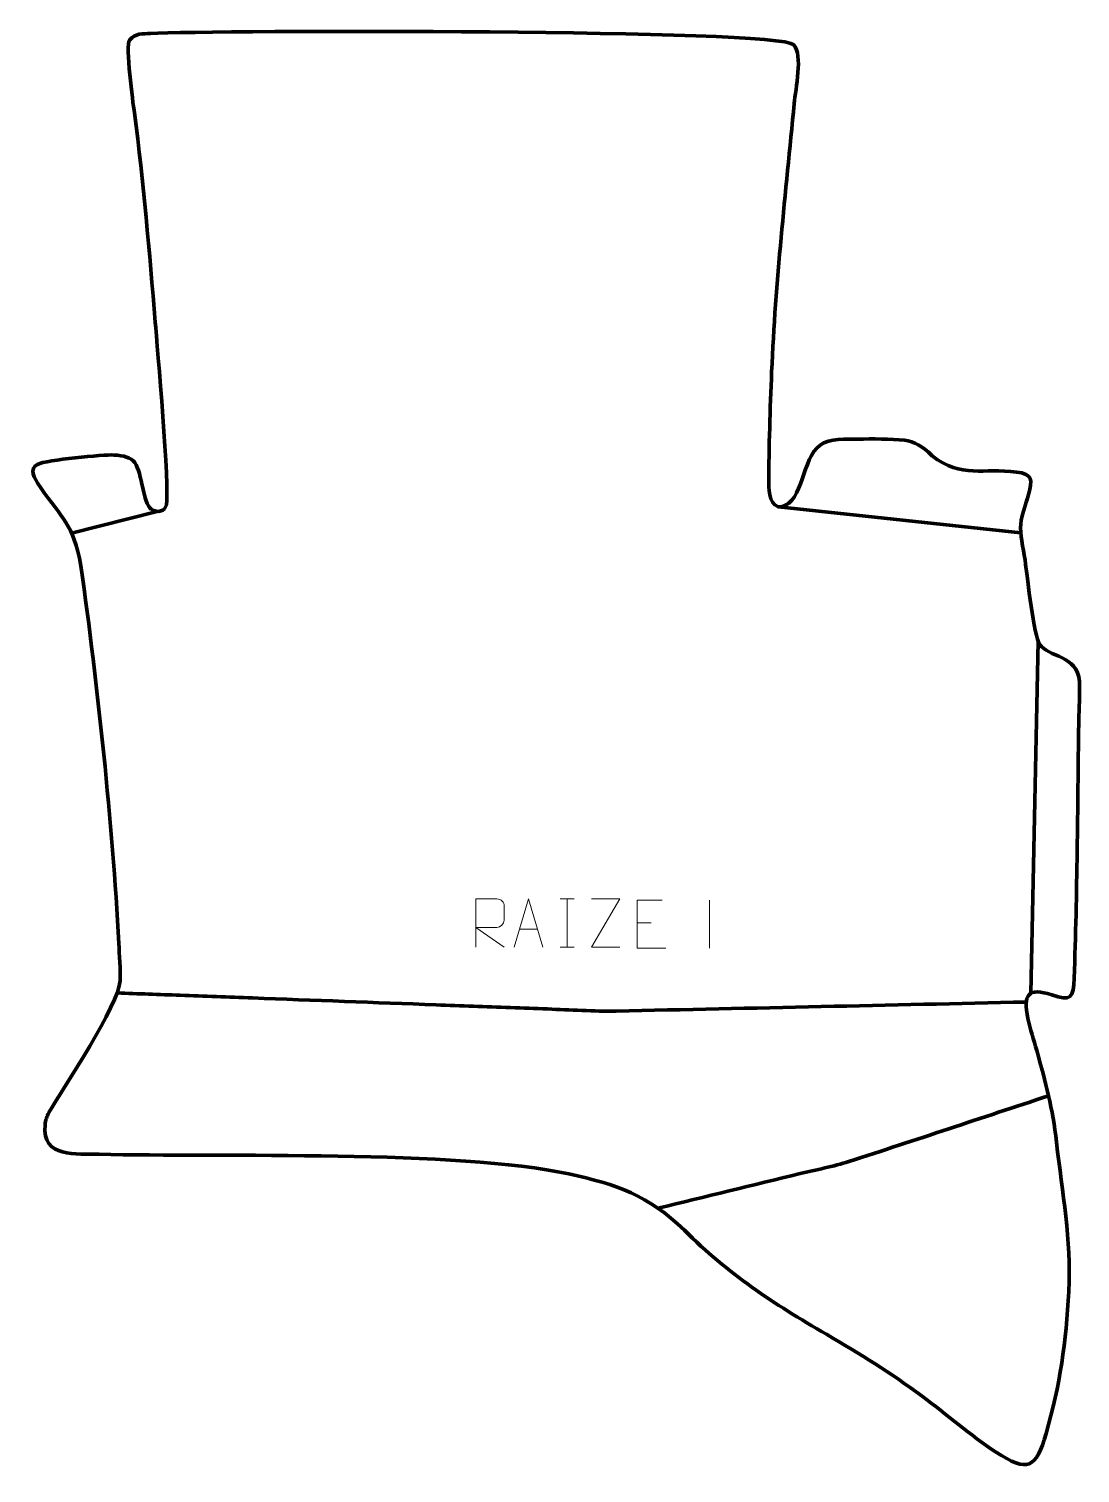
# Model space of a CAD drawing. Header units: millimetres. Extents: x 1190 to 1736, y 2 to 752.
import ezdxf

# ---------------------------------------------------------------- set-up
doc = ezdxf.new("R2010")
doc.units = ezdxf.units.MM
doc.header["$MEASUREMENT"] = 0
doc.layers.add('layer 1', color=7, linetype='Continuous')
doc.layers.add('layer 2', color=7, linetype='Continuous')

msp = doc.modelspace()

# ---------------------------------------------------------------- linework, layer by layer
at = {"layer": 'layer 1', "color": 142, "lineweight": 158}
for points in [[(1579.5397, 503.6262), (1579.5397, 503.6262), (1705.4237, 490.0182), (1705.4237, 490.0182)], [(1257.0943, 501.1972), (1257.0943, 501.1972), (1212.5473, 489.9583), (1212.5473, 489.9583)], [(1714.4084, 433.8099), (1714.4084, 433.8099), (1710.6114, 250.9851), (1710.6114, 250.9851)]]:
    msp.add_open_spline(points, degree=3, dxfattribs=at)
at = {"layer": 'layer 1', "color": 250, "lineweight": 9}
for points, knots in [([(1422.5456, 275.0355), (1422.5456, 275.0355), (1422.5456, 299.989), (1422.5456, 299.989), (1422.5456, 299.989), (1426.1404, 299.989), (1429.7359, 299.989), (1433.3311, 299.989), (1433.3311, 299.989), (1435.6564, 299.9513), (1437.2137, 298.4613), (1437.2096, 296.0949), (1437.2096, 296.0949), (1437.2092, 294.0594), (1437.2092, 291), (1437.2096, 288.964), (1437.2096, 288.964), (1437.2031, 287.0885), (1435.3908, 285.1467), (1433.3813, 285.1276), (1433.3813, 285.1276), (1433.3813, 285.1276), (1422.5456, 285.1276), (1422.5456, 285.1276), (1422.5456, 285.1276), (1422.5456, 285.1276), (1437.2003, 275.0355), (1437.2003, 275.0355)], [0, 0, 0, 0, 0.125, 0.125, 0.125, 0.125, 0.25, 0.25, 0.25, 0.25, 0.375, 0.375, 0.375, 0.375, 0.5, 0.5, 0.5, 0.5, 0.625, 0.625, 0.625, 0.625, 0.75, 0.75, 0.75, 0.75, 1, 1, 1, 1]), ([(1442.4072, 275.0355), (1442.4072, 275.0355), (1449.7782, 299.989), (1449.7782, 299.989), (1449.7782, 299.989), (1449.7782, 299.989), (1457.3481, 275.0355), (1457.3481, 275.0355)], [0, 0, 0, 0, 0.33333333, 0.33333333, 0.33333333, 0.33333333, 1, 1, 1, 1]), ([(1497.1751, 275.0335), (1497.1751, 275.0335), (1482.5561, 275.0335), (1482.5561, 275.0335), (1482.5561, 275.0335), (1482.5561, 275.0335), (1497.1994, 299.9909), (1497.1994, 299.9909), (1497.1994, 299.9909), (1497.1994, 299.9909), (1482.5561, 299.9909), (1482.5561, 299.9909)], [0, 0, 0, 0, 0.25, 0.25, 0.25, 0.25, 0.5, 0.5, 0.5, 0.5, 1, 1, 1, 1]), ([(1519.1676, 299.3919), (1519.1676, 299.3919), (1506.2937, 299.3919), (1506.2937, 299.3919), (1506.2937, 299.3919), (1506.2937, 299.3919), (1506.2937, 274.4383), (1506.2937, 274.4383), (1506.2937, 274.4383), (1506.2937, 274.4383), (1521.1595, 274.4383), (1521.1595, 274.4383)], [0, 0, 0, 0, 0.25, 0.25, 0.25, 0.25, 0.5, 0.5, 0.5, 0.5, 1, 1, 1, 1])]:
    msp.add_open_spline(points, degree=3, knots=knots, dxfattribs=at)
for points in [[(1466.2936, 299.989), (1466.2936, 299.989), (1473.4617, 299.989), (1473.4617, 299.989)], [(1469.8776, 299.989), (1469.8776, 299.989), (1469.8776, 275.0355), (1469.8776, 275.0355)], [(1543.7266, 299.4022), (1543.7266, 299.4022), (1543.7266, 274.4281), (1543.7266, 274.4281)], [(1506.2937, 287.5122), (1506.2937, 287.5122), (1513.4618, 287.5122), (1513.4618, 287.5122)], [(1445.1298, 284.2849), (1445.1298, 284.2849), (1454.6255, 284.2849), (1454.6255, 284.2849)], [(1466.2936, 275.0355), (1466.2936, 275.0355), (1473.4617, 275.0355), (1473.4617, 275.0355)]]:
    msp.add_open_spline(points, degree=3, dxfattribs=at)
at = {"layer": 'layer 1', "color": 142, "lineweight": 158}
for points, knots in [([(1708.2348, 246.4944), (1637.2826, 244.9381), (1566.3138, 243.2637), (1495.3616, 241.819), (1495.3616, 241.819), (1483.9517, 241.5867), (1471.2442, 242.4393), (1459.7185, 242.8691), (1459.7185, 242.8691), (1446.874, 243.348), (1434.0294, 243.8269), (1421.185, 244.3059), (1421.185, 244.3059), (1414.7626, 244.5454), (1408.3404, 244.7849), (1401.9181, 245.0243), (1401.9181, 245.0243), (1370.1279, 246.2098), (1338.3376, 247.3951), (1306.5474, 248.5806), (1306.5474, 248.5806), (1294.0239, 249.0475), (1281.5005, 249.5145), (1268.9771, 249.9815), (1268.9771, 249.9815), (1258.0592, 250.3885), (1247.1414, 250.7957), (1236.2235, 251.2027)], [0, 0, 0, 0, 0.125, 0.125, 0.125, 0.125, 0.25, 0.25, 0.25, 0.25, 0.375, 0.375, 0.375, 0.375, 0.5, 0.5, 0.5, 0.5, 0.625, 0.625, 0.625, 0.625, 0.75, 0.75, 0.75, 0.75, 1, 1, 1, 1]), ([(1719.8245, 197.772), (1685.2622, 186.4167), (1650.725, 174.8479), (1616.1007, 163.699), (1616.1007, 163.699), (1608.3371, 161.1993), (1598.9737, 159.3761), (1590.8935, 157.4109), (1590.8935, 157.4109), (1566.2815, 151.4251), (1541.6695, 145.439), (1517.0574, 139.453)], [0, 0, 0, 0, 0.25, 0.25, 0.25, 0.25, 0.5, 0.5, 0.5, 0.5, 1, 1, 1, 1])]:
    msp.add_open_spline(points, degree=3, knots=knots, dxfattribs=at)
at = {"layer": 'layer 2', "color": 242, "lineweight": 158}
msp.add_open_spline([(1530.7693, 128.0051), (1511.9048, 146.2914), (1495.8883, 151.7539), (1470.702, 157.2332), (1470.702, 157.2332), (1413.0887, 169.767), (1289.7325, 165.9656), (1226.8457, 167.4523), (1226.8457, 167.4523), (1215.4355, 167.7222), (1196.8838, 165.3225), (1198.8385, 182.7358), (1198.8385, 182.7358), (1199.1147, 185.1966), (1199.6903, 186.9796), (1200.8191, 189.1655), (1200.8191, 189.1655), (1208.6076, 202.1619), (1237.2325, 245.3014), (1237.7812, 257.4544), (1237.7812, 257.4544), (1238.0302, 262.9699), (1237.412, 271.2402), (1237.109, 276.9164), (1237.109, 276.9164), (1233.7429, 339.9659), (1226.2407, 410.1515), (1217.4616, 472.8646), (1217.4616, 472.8646), (1213.0983, 495.4546), (1208.1616, 496.4952), (1196.2876, 513.9473), (1196.2876, 513.9473), (1193.0261, 518.7413), (1190.4215, 523.4248), (1194.8868, 525.5838), (1194.8868, 525.5838), (1199.7254, 527.9228), (1228.96, 530.7707), (1234.7404, 530.4454), (1234.7404, 530.4454), (1239.4059, 530.183), (1243.5184, 529.2155), (1245.3535, 526.5902), (1245.3535, 526.5902), (1249.3822, 520.8268), (1249.5651, 505.3782), (1253.959, 502.4083), (1253.959, 502.4083), (1257.5992, 499.9479), (1261.0022, 501.4162), (1261.8161, 504.6386), (1261.8161, 504.6386), (1263.5712, 512.6499), (1257.0311, 587.379), (1256.0295, 599.4669), (1256.0295, 599.4669), (1253.008, 636.0681), (1249.9806, 671.699), (1245.191, 708.1495), (1245.191, 708.1495), (1244.4311, 713.864), (1240.3125, 742.8233), (1242.7901, 745.9499), (1242.7901, 745.9499), (1245.559, 749.4442), (1249.6097, 749.056), (1253.6715, 749.2732), (1253.6715, 749.2732), (1285.4054, 750.9697), (1580.0923, 751.6583), (1587.5377, 743.4079), (1587.5377, 743.4079), (1592.3791, 738.043), (1588.4886, 720.5008), (1587.7676, 712.9103), (1587.7676, 712.9103), (1583.3132, 666.4663), (1578.0482, 620.2661), (1576.0629, 573.613), (1576.0629, 573.613), (1575.265, 554.4487), (1574.6351, 534.7925), (1574.561, 515.6208), (1574.561, 515.6208), (1574.5452, 511.5369), (1575.1823, 502.6926), (1581.2719, 503.6117), (1581.2719, 503.6117), (1592.7277, 506.3776), (1591.5901, 528.5047), (1601.1753, 535.5148), (1601.1753, 535.5148), (1606.1856, 539.1792), (1614.946, 538.6424), (1620.9205, 538.7114), (1620.9205, 538.7114), (1628.1104, 538.7945), (1637.9801, 538.954), (1645.0359, 538.1224), (1645.0359, 538.1224), (1650.3318, 537.4193), (1653.8348, 535.3031), (1659.4291, 530.0042), (1659.4291, 530.0042), (1674.7005, 518.1373), (1686.0743, 523.8519), (1703.158, 521.6258), (1703.158, 521.6258), (1711.5893, 520.5272), (1711.4671, 517.5721), (1709.444, 509.9372), (1709.444, 509.9372), (1708.1655, 505.208), (1705.1646, 497.2619), (1705.2652, 492.5795), (1705.2652, 492.5795), (1705.3808, 487.2071), (1707.2001, 479.6489), (1707.9305, 473.7191), (1707.9305, 473.7191), (1708.7846, 466.7854), (1712.2516, 436.5013), (1715.1773, 432.1262), (1715.1773, 432.1262), (1719.6103, 425.497), (1734.9962, 426.617), (1735.8236, 412.8861), (1735.8236, 412.8861), (1736.226, 406.2084), (1735.7147, 399.2274), (1735.5491, 392.526), (1735.5491, 392.526), (1735.5491, 392.526), (1735.5263, 391.5992), (1735.5263, 391.5992), (1735.5263, 391.5992), (1735.5263, 391.5992), (1735.5123, 390.9627), (1735.5123, 390.9627), (1735.5123, 390.9627), (1734.8773, 347.0816), (1734.7285, 302.7795), (1733.1614, 258.9537), (1733.1614, 258.9537), (1732.7956, 248.7187), (1731.4646, 246.7083), (1721.4842, 250.1402), (1721.4842, 250.1402), (1709.3649, 254.3076), (1706.3702, 250.3929), (1709.1016, 238.0172), (1709.1016, 238.0172), (1710.33, 232.4513), (1712.2151, 226.9063), (1713.7263, 221.3926), (1713.7263, 221.3926), (1718.2838, 204.586), (1721.993, 191.2385), (1723.9415, 173.7388), (1723.9415, 173.7388), (1727.0018, 146.8462), (1731.7167, 123.782), (1730.3432, 96.3007), (1730.3432, 96.3007), (1729.0093, 70.043), (1725.7909, 47.8402), (1718.5794, 22.4732), (1718.5794, 22.4732), (1713.2871, 4.4226), (1709.296, 1.935), (1692.3566, 12.9495), (1692.3566, 12.9495), (1679.345, 21.4923), (1666.8583, 32.5134), (1654.1611, 41.8875), (1654.1611, 41.8875), (1637.5041, 54.1848), (1622.4038, 63.6489), (1604.5198, 73.9886), (1604.5198, 73.9886), (1576.9187, 89.9464), (1553.4827, 105.3161), (1530.7693, 128.0051)], degree=3, knots=[0, 0, 0, 0, 0.0212766, 0.0212766, 0.0212766, 0.0212766, 0.04255319, 0.04255319, 0.04255319, 0.04255319, 0.06382979, 0.06382979, 0.06382979, 0.06382979, 0.08510638, 0.08510638, 0.08510638, 0.08510638, 0.10638298, 0.10638298, 0.10638298, 0.10638298, 0.12765957, 0.12765957, 0.12765957, 0.12765957, 0.14893617, 0.14893617, 0.14893617, 0.14893617, 0.17021277, 0.17021277, 0.17021277, 0.17021277, 0.19148936, 0.19148936, 0.19148936, 0.19148936, 0.21276596, 0.21276596, 0.21276596, 0.21276596, 0.23404255, 0.23404255, 0.23404255, 0.23404255, 0.25531915, 0.25531915, 0.25531915, 0.25531915, 0.27659574, 0.27659574, 0.27659574, 0.27659574, 0.29787234, 0.29787234, 0.29787234, 0.29787234, 0.31914894, 0.31914894, 0.31914894, 0.31914894, 0.34042553, 0.34042553, 0.34042553, 0.34042553, 0.36170213, 0.36170213, 0.36170213, 0.36170213, 0.38297872, 0.38297872, 0.38297872, 0.38297872, 0.40425532, 0.40425532, 0.40425532, 0.40425532, 0.42553191, 0.42553191, 0.42553191, 0.42553191, 0.44680851, 0.44680851, 0.44680851, 0.44680851, 0.46808511, 0.46808511, 0.46808511, 0.46808511, 0.4893617, 0.4893617, 0.4893617, 0.4893617, 0.5106383, 0.5106383, 0.5106383, 0.5106383, 0.53191489, 0.53191489, 0.53191489, 0.53191489, 0.55319149, 0.55319149, 0.55319149, 0.55319149, 0.57446809, 0.57446809, 0.57446809, 0.57446809, 0.59574468, 0.59574468, 0.59574468, 0.59574468, 0.61702128, 0.61702128, 0.61702128, 0.61702128, 0.63829787, 0.63829787, 0.63829787, 0.63829787, 0.65957447, 0.65957447, 0.65957447, 0.65957447, 0.68085106, 0.68085106, 0.68085106, 0.68085106, 0.70212766, 0.70212766, 0.70212766, 0.70212766, 0.72340426, 0.72340426, 0.72340426, 0.72340426, 0.74468085, 0.74468085, 0.74468085, 0.74468085, 0.76595745, 0.76595745, 0.76595745, 0.76595745, 0.78723404, 0.78723404, 0.78723404, 0.78723404, 0.80851064, 0.80851064, 0.80851064, 0.80851064, 0.82978723, 0.82978723, 0.82978723, 0.82978723, 0.85106383, 0.85106383, 0.85106383, 0.85106383, 0.87234043, 0.87234043, 0.87234043, 0.87234043, 0.89361702, 0.89361702, 0.89361702, 0.89361702, 0.91489362, 0.91489362, 0.91489362, 0.91489362, 0.93617021, 0.93617021, 0.93617021, 0.93617021, 0.95744681, 0.95744681, 0.95744681, 0.95744681, 1, 1, 1, 1], dxfattribs=at)

doc.saveas('drawing.dxf')
